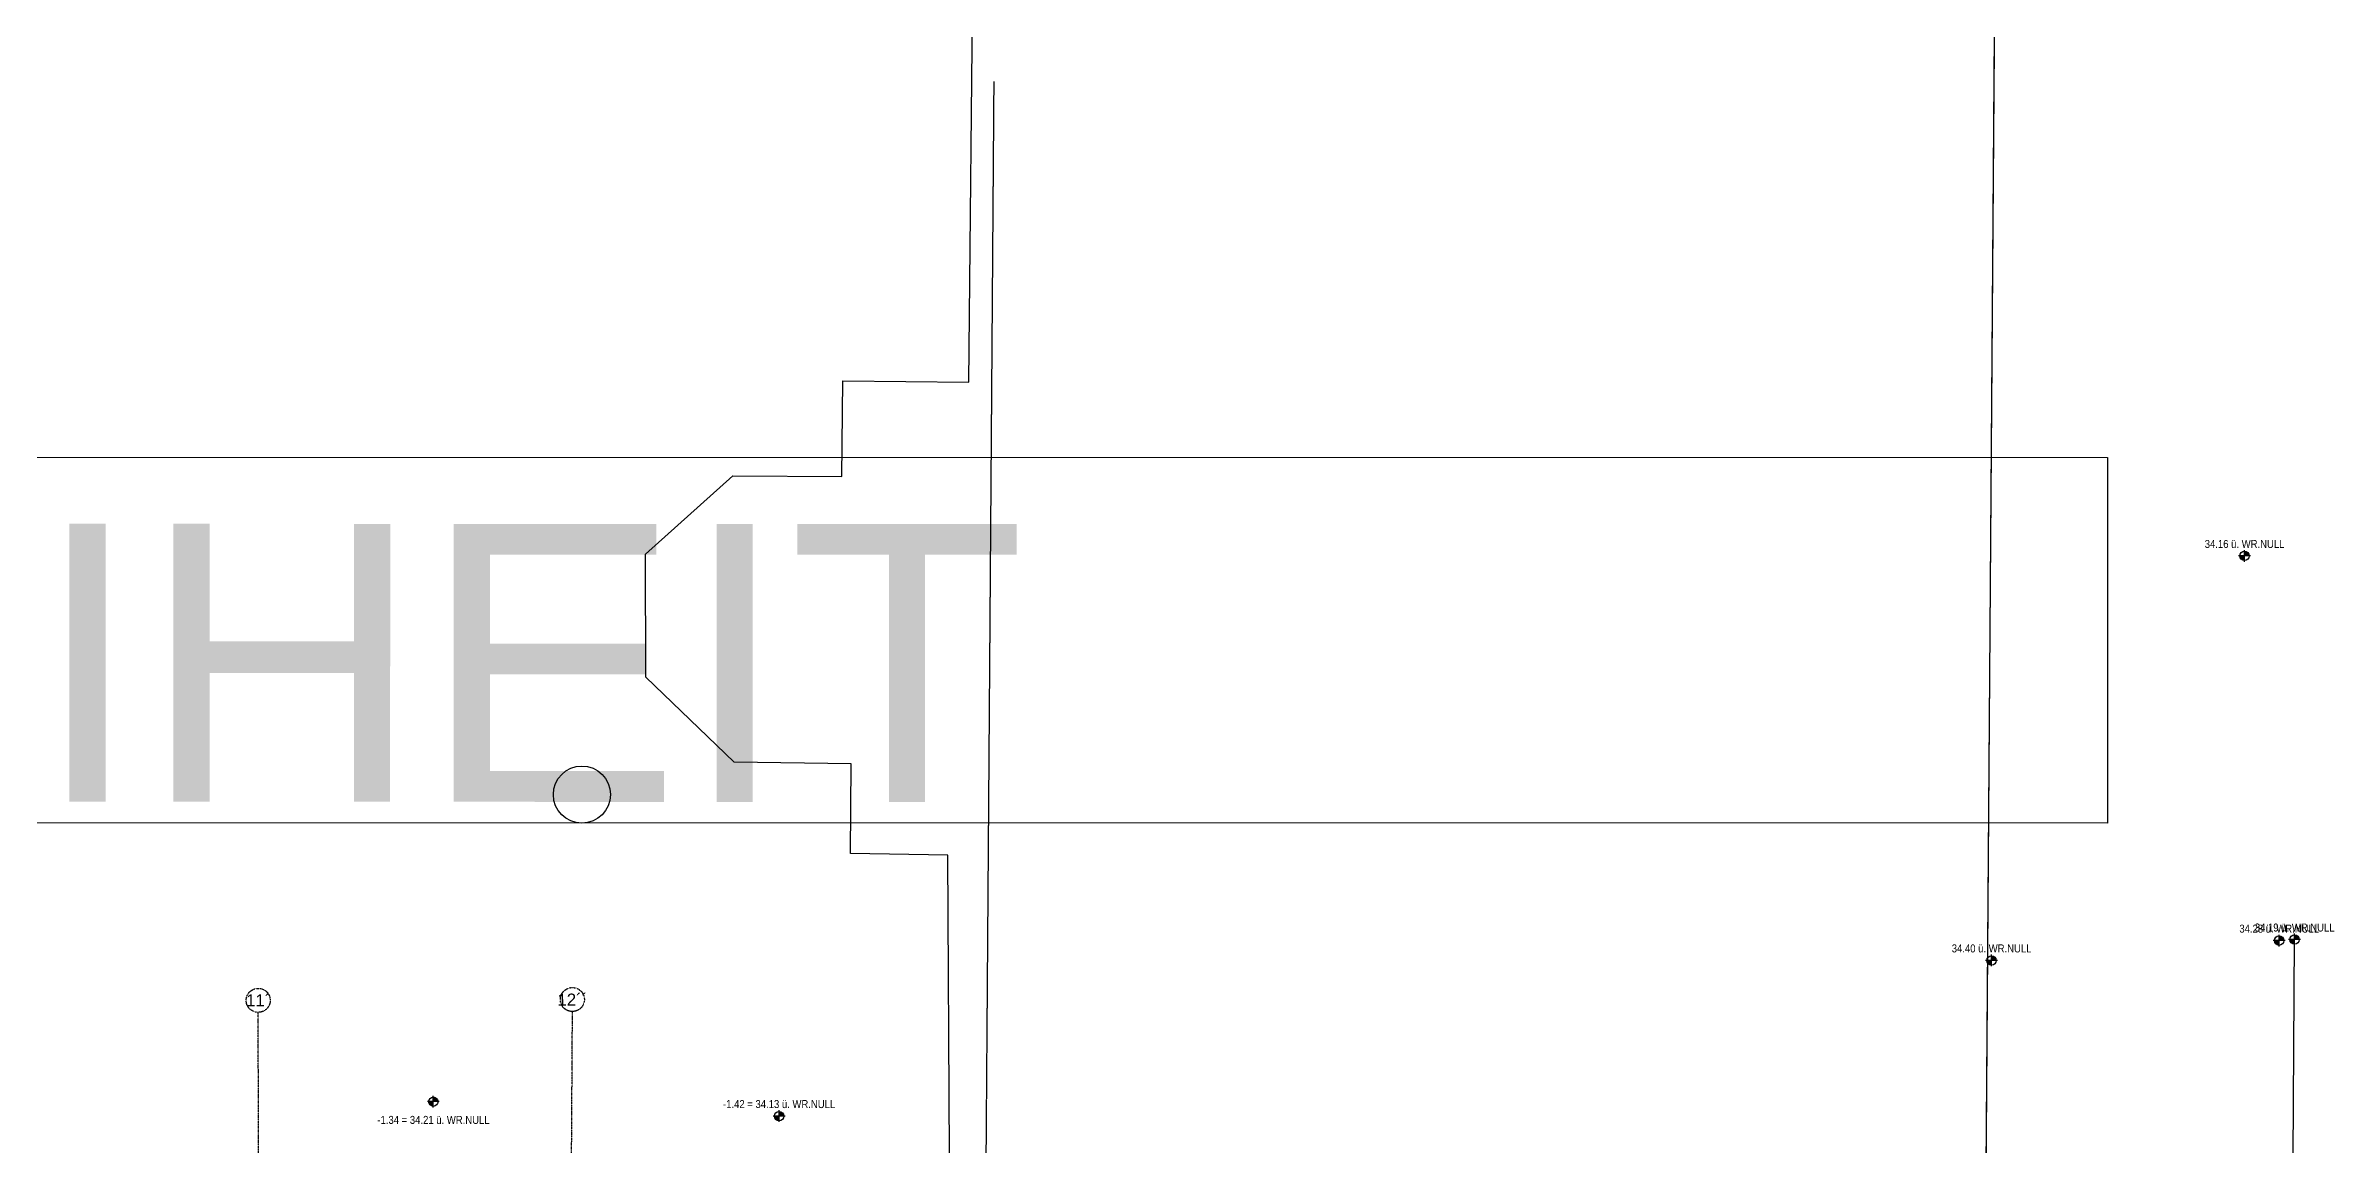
# Model space of a CAD drawing. Header units: millimetres. Extents: x -5498 to 144064, y 340 to 109563.
# Drawn here: x 37857 to 66461, y 75150 to 88876 of the extents above; entities that cross this region are included whole.
import ezdxf
from ezdxf.enums import TextEntityAlignment as Align

# ---------------------------------------------------------------- set-up
doc = ezdxf.new("R2010")
doc.units = ezdxf.units.MM
for name, pattern in [('HIDDEN2', [0.1875, 0.125, -0.0625]), ('STRICHLINIE', [0.75, 0.5, -0.25]), ('STRICHPUNKT', [1, 0.5, -0.25, 0, -0.25])]:
    doc.linetypes.add(name, pattern=pattern)
for name, color, linetype in [('01-BFL-G00-LEG-M0', 251, 'Continuous'), ('01-SYM-G00-Leg-M0', 251, 'Continuous'), ('01-TXT---------M0', 251, 'Continuous'), ('02-AXO-G00-LEG-M0', 251, 'STRICHPUNKT'), ('02-TWB-G00-LEG-M0', 251, 'Continuous'), ('09-NAT-G00-LEG-PFLANZEN', 251, 'Continuous'), ('09-SYM-G00-LEG-GEHSTEIG', 8, 'Continuous')]:
    doc.layers.add(name, color=color, linetype=linetype)
doc.styles.add('ARIAL', font='arial.ttf', dxfattribs={"width": 0.85})
doc.styles.get("Standard").update_dxf_attribs({"font": 'arial.ttf'})

# ---------------------------------------------------------------- blocks, each defined once
blk = doc.blocks.new('01-HK1')
for p, q in [((-0.001, -0.074), (-0.001, 0.074)), ((0.074, 0), (-0.075, 0))]:
    blk.add_line(p, q)
blk.add_circle((-0.001, 0), 0.0586)
for points in [[(-0.001, 0.059), (0.041, 0.041), (-0.001, 0)], [(-0.001, 0), (0.058, 0), (0.041, 0.041)], [(-0.059, 0), (-0.042, -0.041), (-0.001, 0)], [(-0.042, -0.041), (-0.001, -0.059), (-0.001, 0)]]:
    blk.add_solid(points)
at = {"layer": '01-TXT---------M0', "color": 8, "style": 'ARIAL', "width": 0.85}
blk.add_attdef('HEIGHT', text='', height=0.1, dxfattribs=at).set_placement((0, 0.2), align=Align.TOP_CENTER)

msp = doc.modelspace()

# ---------------------------------------------------------------- linework, layer by layer
at = {"color": 1, "lineweight": 30}
msp.add_lwpolyline([(8356, 79170), (8356, 83740), (63628, 83731), (63628, 79161)], close=True, dxfattribs=at)
at = {"layer": '01-BFL-G00-LEG-M0', "linetype": 'HIDDEN2', "ltscale": 3}
msp.add_lwpolyline([(62217, 89992), (62107, 74842), (61920, 56852), (61920, 56665)], dxfattribs=at)
at = {"layer": '01-BFL-G00-LEG-M0', "linetype": 'STRICHLINIE'}
msp.add_lwpolyline([(49706, 88431), (49608, 75015), (49588, 72821), (22385, 72753), (22395, 74753), (22414, 88688)], dxfattribs=at)
at = {"layer": '02-AXO-G00-LEG-M0'}
msp.add_line((44336, 59608), (44440, 76808), dxfattribs=at)
msp.add_lwpolyline([(40555, 59598), (40512, 76798)], dxfattribs=at)
for centre in [(40512, 76948), (44439, 76958)]:
    msp.add_circle(centre, 150, dxfattribs=at)
at = {"layer": '02-TWB-G00-LEG-M0'}
msp.add_lwpolyline([(49154, 75021), (49130, 78764), (47915, 78782), (47925, 79903), (46463, 79925), (45359, 80987), (45355, 82525), (46446, 83503), (46446, 83503), (47809, 83493), (47819, 84688), (49394, 84673), (49447, 90124), (62217, 89992), (62107, 74842)], dxfattribs=at)
at = {"layer": '09-NAT-G00-LEG-PFLANZEN'}
msp.add_circle((44558, 79519), 357, dxfattribs=at)
at = {"layer": '09-SYM-G00-LEG-GEHSTEIG'}
msp.add_lwpolyline([(64354, 21068), (64343, 26209, 0.186744), (65269, 26645, 0.224279), (65650, 27794), (65698, 36987), (65737, 42228), (65737, 42228), (65737, 42228), (65795, 49122), (65852, 57971), (65852, 57971), (65852, 57971), (65926, 71593), (65966, 77708)], format="xyb", dxfattribs=at)

# ---------------------------------------------------------------- block references
at = {"layer": '01-SYM-G00-Leg-M0', "xscale": 999.9999999999995, "yscale": 999.9999999999995, "zscale": 999.9999999999995, "rotation": 4.12714685051e-05}
for p, values in [((65340, 82501), {'HEIGHT': '34.16 ü. WR.NULL'}), ((65773, 77694), {'HEIGHT': '34.28 ü. WR.NULL'}), ((65966, 77708), {'HEIGHT': '34.19 ü. WR.NULL'}), ((62178, 77447), {'HEIGHT': '34.40 ü. WR.NULL'}), ((47023, 75502), {'HEIGHT': '-1.42 = 34.13 ü. WR.NULL'})]:
    msp.add_blockref('01-HK1', p, dxfattribs=at).add_auto_attribs(values)
at = {"layer": '01-SYM-G00-Leg-M0'}
ref = msp.add_blockref('01-HK1', (42702, 75682), dxfattribs=dict(at, xscale=999.9999999999995, yscale=999.9999999999995, zscale=999.9999999999995, rotation=4.12714685051e-05))
ref.add_attrib('HEIGHT', '-1.34 = 34.21 ü. WR.NULL', dxfattribs={"layer": '01-TXT---------M0', "color": 8, "height": 100, "rotation": 0, "style": 'ARIAL', "width": 0.85}).set_placement((42703, 75504), align=Align.TOP_CENTER)

# ---------------------------------------------------------------- texts
at = {"color": 1, "lineweight": 30, "insert": (12094, 82907), "char_height": 3473.44, "attachment_point": 1, "rotation": 359.9911}
msp.add_mtext_dynamic_manual_height_columns('KEINE FREIHEIT', width=735354.64, gutter_width=17367, heights=[0], dxfattribs=at)
at = {"layer": '02-AXO-G00-LEG-M0', "char_height": 150, "width": 246.7, "attachment_point": 5, "rotation": 0.1423}
for s, insert in [('{\\fArial|b0|i0|c0|p34;11´}', (40512, 76948)), ('{\\fArial|b0|i0|c0|p34;12´´}', (44439, 76958))]:
    msp.add_mtext(s, dxfattribs=dict(at, insert=insert))

doc.saveas('drawing.dxf')
